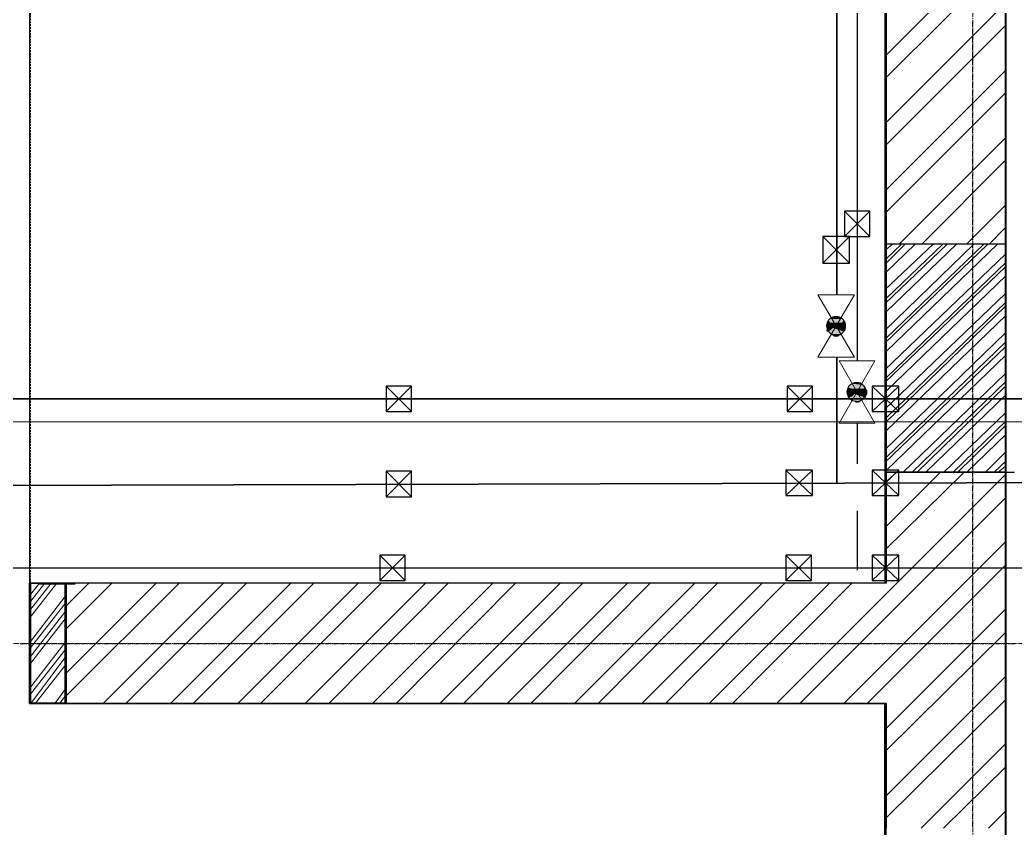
# Model space of a CAD drawing. Header units: millimetres. Extents: x -10178924 to 11692288, y -947381 to 58396.
# Drawn here: x 742931 to 746250, y -787306 to -784611 of the extents above; entities that cross this region are included whole.
import ezdxf

# ---------------------------------------------------------------- set-up
doc = ezdxf.new("R2010")
doc.units = ezdxf.units.MM
doc.linetypes.add('невидимая', pattern=[9.525, 6.35, -3.175])
doc.linetypes.add('осевая', pattern=[50.8, 31.75, -6.35, 6.35, -6.35])
for name, color, linetype, lineweight in [('PDF _0', 7, 'Continuous', 9), ('PDF _Разрезы', 7, 'Continuous', 9), ('Контур пол Подвал', 7, 'Continuous', 9), ('Перегородки', 162, 'Continuous', 9), ('Размеры осевые', 153, 'Continuous', 9), ('ШТРИХОВКА', 252, 'Continuous', 15)]:
    doc.layers.add(name, color=color, linetype=linetype, lineweight=lineweight)
for name, color, linetype in [('PDF __0', 7, 'Continuous'), ('PDF _PDF _Разрезы', 7, 'Continuous'), ('PDF _В1_Арматура', 7, 'Continuous'), ('PDF _ВК_В1', 5, 'Continuous'), ('PDF _ВК_Т3', 1, 'Continuous'), ('PDF _ВК_Т4', 6, 'Continuous'), ('PDF _Стены внутр.1', 7, 'Continuous'), ('Стены внутр.1', 7, 'Continuous')]:
    doc.layers.add(name, color=color, linetype=linetype)
for name, color, linetype, true_color in [('PDF _Контур пол Подвал', 7, 'Continuous', 0xcd6928), ('PDF _Перегородки', 7, 'Continuous', 0x0037dd), ('PDF _Размеры осевые', 7, 'Continuous', 0x5d6970), ('PDF _штриховка', 7, 'Continuous', 0x95834a)]:
    doc.layers.add(name, color=color, linetype=linetype, true_color=true_color)

# ---------------------------------------------------------------- blocks, each defined once
blk = doc.blocks.new('A$C5282721b')
at = {"layer": 'Перегородки', "lineweight": 20, "true_color": 0x000000, "transparency": 33554687}
h = blk.add_hatch(dxfattribs=at)
h.set_pattern_fill('ANSI32', color=18, scale=10, angle=359)
h.set_pattern_definition([(44, (-2781.59, 241515.3), (-66.16621, 68.517116), []), (44, (-2736.7, 241514.52), (-66.16621, 68.517116), [])])
h.paths.add_polyline_path([(23861.119, -4567.803), (23461.119, -4567.801), (23461.119, -5328.486), (23861.119, -5328.486)])
h = blk.add_hatch(dxfattribs=at)
h.set_pattern_fill('ANSI32', color=18, scale=10, angle=187)
h.set_pattern_definition([(232, (-2781.59, 241515.3), (75.058024, -58.641756), []), (232, (-2826.16, 241509.83), (75.058024, -58.641756), [])])
h.paths.add_polyline_path([(20726.119, -5698.722), (20606.923, -5698.72), (20606.923, -6098.72), (20726.119, -6098.72)])
at = {"layer": 'ШТРИХОВКА', "ltscale": 100, "true_color": 0x000000, "transparency": 33554687}
h = blk.add_hatch(dxfattribs=at)
h.set_pattern_fill('ANSI31', color=18, scale=50)
h.set_pattern_definition([(45, (-79853.19, 25128.16), (-112.2532, 112.2532), [])])
h.paths.add_polyline_path([(23461.119, -5698.72), (20726.119, -5698.72), (20726.119, -6098.72), (23461.119, -6098.72), (23461.119, -6515.547), (23861.119, -6515.547), (23861.119, -5328.486), (23461.119, -5328.486)], flags=17)
h.paths.add_polyline_path([(17846.22, -11596.906), (8196.095, -11596.906), (8096.091, -11596.906), (5081.5, -11596.906), (5081.5, -12156.906), (17846.22, -12156.906), (17846.22, -11876.906)], flags=17)
h.paths.add_polyline_path([(8216.705, -5698.72), (8216.779, -6098.72), (19406.923, -6098.72), (19406.923, -5698.72)], flags=16)
h.paths.add_polyline_path([(4011.5, -12156.906), (4011.5, -11596.906), (86.923, -11596.906), (86.923, -9009.38), (86.923, -8929.368), (86.923, -6098.72), (3721.276, -6098.72), (3801.387, -6098.72), (9286.442, -6098.72), (9286.779, -5698.72), (86.923, -5698.72), (86.923, -161.943), (23461.119, -161.943), (23461.119, -4567.801), (23861.119, -4567.801), (23861.119, -3119.021), (23861.119, -2969.021), (23861.119, -161.943), (24472.507, -161.943), (29133.626, -161.943), (29283.626, -161.943), (29940.503, -161.943), (29940.503, 398.057), (-473.077, 398.057), (-473.077, -11800), (-473.077, -12156.906), (-0.293, -12156.906)])
h.paths.add_polyline_path([(23861.119, -9596.906), (23461.119, -9596.906), (23461.119, -11596.906), (18816.22, -11596.906), (18816.22, -12156.906), (23301.119, -12156.906), (23301.119, -15862.111), (25035.25, -15862.111), (25595.277, -15862.111), (25744.391, -15862.111), (25744.391, -15302.111), (23861.119, -15302.111), (23861.119, -12066.906)])
h.paths.add_polyline_path([(23461.119, -8546.906), (23861.119, -8546.906), (23861.119, -7571.566), (23461.119, -7571.566)], flags=17)
at = {"layer": 'PDF _Разрезы', "color": 18, "lineweight": 9, "true_color": 0x000000, "transparency": 33554687}
blk.add_lwpolyline([(-3851.775, -5161.054), (61037.167, -5161.054)], dxfattribs=at)
at = {"layer": 'Контур пол Подвал', "color": 18, "linetype": 'невидимая', "true_color": 0x000000, "transparency": 33554687}
blk.add_line((20606.923, -5698.72), (20606.923, -161.943), dxfattribs=at)
at = {"layer": 'Размеры осевые', "color": 251, "linetype": 'осевая', "ltscale": 0.5, "transparency": 33554687}
for p, q in [((23750, -19000), (23750, 1500)), ((-9750, -5900), (57900, -5900))]:
    blk.add_line(p, q, dxfattribs=at)
at = {"layer": 'Стены внутр.1', "color": 18, "linetype": 'Continuous', "true_color": 0x000000, "transparency": 33554687}
for p, q in [((23861.119, -4567.801), (23461.119, -4567.801)), ((23861.119, -5328.486), (23461.119, -5328.486)), ((20726.119, -5698.72), (20606.923, -5698.72)), ((20606.923, -5698.72), (20606.923, -6098.72)), ((20726.119, -5698.72), (20726.119, -6098.72)), ((20726.119, -6098.72), (20606.923, -6098.72))]:
    blk.add_line(p, q, dxfattribs=at)
at = {"layer": 'Стены внутр.1', "color": 18, "linetype": 'Continuous', "true_color": 0x000000, "transparency": 33554687, "flags": 128}
for points in [[(23461.119, -161.943), (23461.119, -4567.801)], [(23861.119, -4567.801), (23861.119, -3119.021)], [(23461.119, -4567.801), (23461.119, -5698.72)], [(23861.119, -7571.566), (23861.119, -4567.801)], [(23461.119, -5698.72), (20726.119, -5698.72)], [(20726.119, -6098.72), (23461.119, -6098.72)], [(23461.119, -6098.72), (23461.119, -6515.547)]]:
    blk.add_lwpolyline(points, dxfattribs=at)
at = {"layer": 'Стены внутр.1', "color": 18, "ltscale": 0.1, "true_color": 0x000000, "transparency": 33554687}
blk.add_lwpolyline([(23461.119, -7571.566), (23461.119, -6098.72)], dxfattribs=at)

msp = doc.modelspace()

# ---------------------------------------------------------------- linework, layer by layer
at = {"layer": 'PDF _0', "lineweight": 25}
for points in [[(745680.1, -785332.8), (745764.8, -785332.8), (745764.8, -785248.2), (745680.1, -785248.2)], [(745608.2, -785421.7), (745697.1, -785421.7), (745697.1, -785332.8), (745608.2, -785332.8)], [(744151.9, -785917), (744236.6, -785917), (744236.6, -785832.4), (744151.9, -785832.4)], [(745489.6, -785917), (745574.3, -785917), (745574.3, -785832.4), (745489.6, -785832.4)], [(745773.3, -785917), (745862.2, -785917), (745862.2, -785832.4), (745773.3, -785832.4)], [(744151.9, -786200.7), (744236.6, -786200.7), (744236.6, -786116), (744151.9, -786116)], [(745485.4, -786196.4), (745574.3, -786196.4), (745574.3, -786111.8), (745485.4, -786111.8)], [(745773.3, -786196.4), (745862.2, -786196.4), (745862.2, -786111.8), (745773.3, -786111.8)], [(744130.7, -786480.1), (744215.4, -786480.1), (744215.4, -786395.4), (744130.7, -786395.4)], [(745485.4, -786480.1), (745570.1, -786480.1), (745570.1, -786395.4), (745485.4, -786395.4)], [(745773.3, -786480.1), (745862.2, -786480.1), (745862.2, -786395.4), (745773.3, -786395.4)]]:
    msp.add_lwpolyline(points, close=True, dxfattribs=at)
for points in [[(745680.1, -785248.2), (745764.8, -785332.8)], [(745764.8, -785248.2), (745680.2, -785332.8)], [(745608.2, -785332.8), (745697.1, -785421.7)], [(745697.1, -785332.8), (745608.2, -785421.7)], [(744151.9, -785832.4), (744236.6, -785917)], [(744236.6, -785832.4), (744151.9, -785917)], [(745489.6, -785832.4), (745574.3, -785917)], [(745574.3, -785832.4), (745489.7, -785917)], [(745773.3, -785832.4), (745862.2, -785917)], [(745862.2, -785832.4), (745773.3, -785917)], [(744151.9, -786116), (744236.6, -786200.7)], [(744236.6, -786116), (744151.9, -786200.7)], [(745485.4, -786111.8), (745574.3, -786196.4)], [(745574.3, -786111.8), (745485.4, -786196.4)], [(745773.3, -786111.8), (745862.2, -786196.4)], [(745862.2, -786111.8), (745773.3, -786196.4)], [(744130.7, -786395.4), (744215.4, -786480.1)], [(744215.4, -786395.4), (744130.7, -786480.1)], [(745485.4, -786395.4), (745570.1, -786480.1)], [(745570.1, -786395.4), (745485.4, -786480.1)], [(745773.3, -786395.4), (745862.2, -786480.1)], [(745862.2, -786395.4), (745773.3, -786480.1)]]:
    msp.add_lwpolyline(points, dxfattribs=at)
at = {"layer": 'PDF __0', "lineweight": 25}
for points in [[(746247.4, -786120.3), (745849.5, -786120.3)], [(743114.7, -786492.8), (742996.2, -786492.8)]]:
    msp.add_lwpolyline(points, dxfattribs=at)
at = {"layer": 'PDF _PDF _Разрезы', "lineweight": 9}
msp.add_lwpolyline([(718506.2, -785950.9), (783388.3, -785950.9)], dxfattribs=at)
at = {"layer": 'PDF _В1_Арматура', "lineweight": 0}
for points in [[(745714, -785527.6), (745591.2, -785735), (745714, -785735)], [(745714, -785527.6), (745591.2, -785527.6), (745714, -785735)], [(745642.1, -785624.9), (745654.8, -785633.4), (745642.1, -785624.9)], [(745620.9, -785646.1), (745625.1, -785650.3), (745620.9, -785646.1)], [(745671.7, -785646.1), (745680.1, -785650.3), (745671.7, -785646.1)], [(745781.7, -785747.7), (745663.2, -785955.1), (745781.7, -785955.1)], [(745781.7, -785747.7), (745663.2, -785747.7), (745781.7, -785955.1)], [(745714, -785845.1), (745722.5, -785853.5), (745714, -785845.1)], [(745692.8, -785866.2), (745692.8, -785870.5), (745692.8, -785866.2)], [(745743.6, -785866.2), (745752.1, -785870.5), (745743.6, -785866.2)]]:
    msp.add_lwpolyline(points, dxfattribs=at)
for centre in [(745652.6, -785631.3), (745720.4, -785851.4)]:
    msp.add_circle(centre, 31.7, dxfattribs=at)
at = {"layer": 'PDF _В1_Арматура', "transparency": 33554559}
for points in [[(745633.6, -785620.7), (745620.9, -785620.7), (745625.1, -785612.2)], [(745620.9, -785624.9), (745642, -785624.9), (745620.9, -785620.7)], [(745642, -785624.9), (745620.9, -785620.7), (745633.6, -785620.7)], [(745620.9, -785633.4), (745654.7, -785633.4), (745620.9, -785624.9)], [(745654.7, -785633.4), (745620.9, -785624.9), (745642, -785624.9)], [(745625.1, -785612.2), (745680.1, -785612.2), (745629.3, -785608)], [(745633.6, -785620.7), (745671.7, -785620.7), (745625.1, -785612.2)], [(745671.7, -785620.7), (745625.1, -785612.2), (745680.1, -785612.2)], [(745680.1, -785612.2), (745629.3, -785608), (745675.9, -785608)], [(745629.3, -785608), (745675.9, -785608), (745633.6, -785608)], [(745633.6, -785608), (745671.7, -785608), (745637.8, -785603.8)], [(745675.9, -785608), (745633.6, -785608), (745671.7, -785608)], [(745642.1, -785624.9), (745663.2, -785624.9), (745633.6, -785620.7)], [(745663.2, -785624.9), (745633.6, -785620.7), (745671.7, -785620.7)], [(745637.8, -785603.8), (745667.4, -785603.8), (745642, -785599.5)], [(745671.7, -785608), (745637.8, -785603.8), (745667.4, -785603.8)], [(745667.4, -785603.8), (745642, -785599.5), (745663.2, -785599.5)], [(745642.1, -785599.5), (745663.2, -785599.5), (745646.3, -785599.5)], [(745654.8, -785633.4), (745642.1, -785624.9), (745663.2, -785624.9)], [(745663.2, -785599.5), (745646.3, -785599.5), (745659, -785599.5)], [(745646.3, -785599.5), (745659, -785599.5), (745654.8, -785599.5)], [(745654.7, -785633.4), (745684.4, -785633.4), (745663.2, -785624.9)], [(745663.2, -785624.9), (745684.4, -785624.9), (745671.7, -785620.7)], [(745684.4, -785633.4), (745663.2, -785624.9), (745684.4, -785624.9)], [(745671.7, -785620.7), (745684.4, -785620.7), (745680.1, -785612.2)], [(745684.4, -785624.9), (745671.7, -785620.7), (745684.4, -785620.7)], [(745620.9, -785637.6), (745642, -785637.6), (745620.9, -785633.4)], [(745642, -785637.6), (745620.9, -785633.4), (745654.7, -785633.4)], [(745620.9, -785646.1), (745633.6, -785646.1), (745620.9, -785637.6)], [(745633.6, -785646.1), (745620.9, -785637.6), (745642, -785637.6)], [(745625.1, -785650.3), (745620.9, -785646.1), (745633.6, -785646.1)], [(745625.1, -785650.3), (745680.1, -785650.3), (745642, -785637.6)], [(745629.3, -785654.6), (745675.9, -785654.6), (745625.1, -785650.3)], [(745675.9, -785654.6), (745625.1, -785650.3), (745680.1, -785650.3)], [(745633.6, -785658.8), (745671.7, -785658.8), (745629.3, -785654.6)], [(745671.7, -785658.8), (745629.3, -785654.6), (745675.9, -785654.6)], [(745637.8, -785663), (745667.4, -785663), (745633.6, -785658.8)], [(745667.4, -785663), (745633.6, -785658.8), (745671.7, -785658.8)], [(745642.1, -785663), (745663.2, -785663), (745637.8, -785663)], [(745663.2, -785663), (745637.8, -785663), (745667.4, -785663)], [(745654.7, -785633.4), (745663.2, -785637.6), (745642, -785637.6)], [(745680.1, -785650.3), (745642, -785637.6), (745663.2, -785637.6)], [(745646.3, -785667.3), (745659, -785667.3), (745642, -785663)], [(745659, -785667.3), (745642, -785663), (745663.2, -785663)], [(745654.7, -785633.4), (745654.7, -785633.4), (745663.2, -785637.6)], [(745663.2, -785637.6), (745684.4, -785637.6), (745654.8, -785633.4)], [(745684.4, -785637.6), (745654.8, -785633.4), (745684.4, -785633.4)], [(745671.7, -785646.1), (745684.4, -785646.1), (745663.2, -785637.6)], [(745684.4, -785646.1), (745663.2, -785637.6), (745684.4, -785637.6)], [(745680.1, -785650.3), (745671.7, -785646.1), (745684.4, -785646.1)], [(745654.7, -785667.3), (745646.3, -785667.3), (745659, -785667.3)], [(745692.8, -785836.6), (745752.1, -785836.6), (745697.1, -785828.1)], [(745752.1, -785836.6), (745697.1, -785828.1), (745747.9, -785828.1)], [(745697.1, -785828.1), (745747.9, -785828.1), (745701.3, -785828.1)], [(745701.3, -785828.1), (745743.6, -785828.1), (745705.5, -785823.9)], [(745747.9, -785828.1), (745701.3, -785828.1), (745743.6, -785828.1)], [(745705.5, -785823.9), (745739.4, -785823.9), (745714, -785819.7)], [(745743.6, -785828.1), (745705.5, -785823.9), (745739.4, -785823.9)], [(745739.4, -785823.9), (745714, -785819.7), (745735.2, -785819.7)], [(745714, -785819.7), (745735.2, -785819.7), (745718.2, -785819.7)], [(745735.2, -785819.7), (745718.2, -785819.7), (745726.7, -785819.7)], [(745718.2, -785819.7), (745726.7, -785819.7), (745722.5, -785819.7)], [(745688.6, -785845.1), (745714, -785845.1), (745692.8, -785840.8)], [(745688.6, -785853.5), (745722.5, -785853.5), (745688.6, -785845.1)], [(745722.5, -785853.5), (745688.6, -785845.1), (745714, -785845.1)], [(745688.6, -785857.8), (745714, -785857.8), (745688.6, -785853.5)], [(745714, -785857.8), (745688.6, -785853.5), (745722.5, -785853.5)], [(745692.8, -785866.2), (745705.5, -785866.2), (745688.6, -785857.8)], [(745705.5, -785866.2), (745688.6, -785857.8), (745714, -785857.8)], [(745705.5, -785840.8), (745692.8, -785840.8), (745692.8, -785836.6)], [(745705.5, -785840.8), (745743.6, -785840.8), (745692.8, -785836.6)], [(745743.6, -785840.8), (745692.8, -785836.6), (745752.1, -785836.6)], [(745714, -785845.1), (745692.8, -785840.8), (745705.5, -785840.8)], [(745692.8, -785870.5), (745752.1, -785870.5), (745714, -785857.8)], [(745714, -785845.1), (745730.9, -785845.1), (745705.5, -785840.8)], [(745730.9, -785845.1), (745705.5, -785840.8), (745743.6, -785840.8)], [(745722.5, -785853.5), (745714, -785845.1), (745730.9, -785845.1)], [(745722.5, -785853.5), (745730.9, -785857.8), (745714, -785857.8)], [(745752.1, -785870.5), (745714, -785857.8), (745730.9, -785857.8)], [(745722.5, -785853.5), (745756.3, -785853.5), (745730.9, -785845.1)], [(745722.5, -785853.5), (745722.5, -785853.5), (745730.9, -785857.8)], [(745730.9, -785857.8), (745756.3, -785857.8), (745722.5, -785853.5)], [(745756.3, -785857.8), (745722.5, -785853.5), (745756.3, -785853.5)], [(745730.9, -785845.1), (745756.3, -785845.1), (745743.6, -785840.8)], [(745756.3, -785853.5), (745730.9, -785845.1), (745756.3, -785845.1)], [(745743.6, -785866.2), (745752.1, -785866.2), (745730.9, -785857.8)], [(745752.1, -785866.2), (745730.9, -785857.8), (745756.3, -785857.8)], [(745743.6, -785840.8), (745752.1, -785840.8), (745752.1, -785836.6)], [(745756.3, -785845.1), (745743.6, -785840.8), (745752.1, -785840.8)], [(745692.8, -785870.5), (745692.8, -785866.2), (745705.5, -785866.2)], [(745697.1, -785874.7), (745747.9, -785874.7), (745692.8, -785870.5)], [(745747.9, -785874.7), (745692.8, -785870.5), (745752.1, -785870.5)], [(745701.3, -785878.9), (745743.6, -785878.9), (745697.1, -785874.7)], [(745743.6, -785878.9), (745697.1, -785874.7), (745747.9, -785874.7)], [(745705.5, -785883.2), (745739.4, -785883.2), (745701.3, -785878.9)], [(745739.4, -785883.2), (745701.3, -785878.9), (745743.6, -785878.9)], [(745714, -785883.2), (745735.2, -785883.2), (745705.5, -785883.2)], [(745735.2, -785883.2), (745705.5, -785883.2), (745739.4, -785883.2)], [(745718.2, -785887.4), (745726.7, -785887.4), (745714, -785883.2)], [(745726.7, -785887.4), (745714, -785883.2), (745735.2, -785883.2)], [(745722.5, -785887.4), (745718.2, -785887.4), (745726.7, -785887.4)], [(745752.1, -785870.5), (745743.6, -785866.2), (745752.1, -785866.2)]]:
    msp.add_solid(points, dxfattribs=at)
at = {"layer": 'PDF _ВК_В1', "lineweight": 30}
for points in [[(734508.3, -780642.5), (734508.3, -786437.8), (749049.3, -786437.8)], [(745722.5, -783245.8), (745722.5, -785747.6)], [(745722.5, -785955.1), (745722.5, -786090.6)], [(745722.5, -786247.3), (745722.5, -786446.2)]]:
    msp.add_lwpolyline(points, dxfattribs=at)
at = {"layer": 'PDF _ВК_Т3', "lineweight": 35}
for points in [[(745654.7, -783245.8), (745654.7, -785527.5)], [(745654.7, -785735), (745654.7, -786154.1)], [(738348, -786175.3), (749345.8, -786145.7)]]:
    msp.add_lwpolyline(points, dxfattribs=at)
at = {"layer": 'PDF _ВК_Т4', "lineweight": 35}
msp.add_lwpolyline([(749625.6, -785874.7), (738640.5, -785874.7), (738644.7, -786171)], dxfattribs=at)
at = {"layer": 'PDF _Контур пол Подвал', "lineweight": 9}
msp.add_lwpolyline([(742962.3, -786488.6), (742962.3, -781976)], dxfattribs=at)
at = {"layer": 'PDF _Перегородки', "color": 5, "lineweight": 20}
for points in [[(745815.6, -785379.4), (745841, -785358.2)], [(745815.6, -785426), (745883.4, -785358.2)], [(745815.6, -785510.6), (745976.5, -785358.3)], [(745815.6, -785646.1), (746111.9, -785358.3)], [(745815.6, -785557.2), (746023, -785358.3)], [(745815.6, -785688.4), (746158.5, -785358.3)], [(745815.6, -785777.3), (746217.8, -785392.1)], [(745815.6, -785819.7), (746217.8, -785434.5)], [(745815.6, -785908.6), (746217.8, -785523.4)], [(745815.6, -785955.1), (746217.8, -785565.7)], [(745815.6, -786044), (746217.8, -785654.6)], [(745815.6, -786086.4), (746217.8, -785701.2)], [(745874.9, -786120.3), (746217.8, -785790.1)], [(745921.5, -786120.3), (746217.8, -785832.4)], [(746010.4, -786120.3), (746217.8, -785921.3)], [(746056.9, -786120.3), (746217.8, -785963.6)], [(746150.1, -786120.3), (746217.8, -786052.5)], [(746192.4, -786120.3), (746217.8, -786099.1)], [(743034.3, -786488.6), (742962.3, -786581.7)], [(742996.2, -786488.6), (742962.3, -786530.9)], [(743080.9, -786535.1), (742962.3, -786687.5)], [(743080.9, -786585.9), (742962.3, -786738.3)], [(743080.9, -786687.5), (742962.3, -786839.9)], [(743080.9, -786738.3), (742966.6, -786890.7)], [(743080.9, -786844.2), (743047, -786890.7)]]:
    msp.add_lwpolyline(points, dxfattribs=at)
at = {"layer": 'PDF _Размеры осевые', "lineweight": 9}
for points in [[(746107.7, -784613.2), (746107.7, -784613.2)], [(746107.7, -784634.3), (746107.7, -784617.4)], [(746107.7, -784638.6), (746107.7, -784638.6)], [(746107.7, -784659.7), (746107.7, -784642.8)], [(746107.7, -784664), (746107.7, -784664)], [(746107.7, -784685.1), (746107.7, -784668.2)], [(746107.7, -784689.4), (746107.7, -784689.4)], [(746107.7, -784710.5), (746107.7, -784693.6)], [(746107.7, -784714.8), (746107.7, -784714.8)], [(746107.7, -784735.9), (746107.7, -784719)], [(746107.7, -784740.2), (746107.7, -784740.2)], [(746107.7, -784761.3), (746107.7, -784744.4)], [(746107.7, -784765.6), (746107.7, -784765.6)], [(746107.7, -784786.7), (746107.7, -784769.8)], [(746107.7, -784791), (746107.7, -784791)], [(746107.7, -784812.1), (746107.7, -784795.2)], [(746107.7, -784816.4), (746107.7, -784816.4)], [(746107.7, -784837.5), (746107.7, -784820.6)], [(746107.7, -784841.8), (746107.7, -784841.8)], [(746107.7, -784862.9), (746107.7, -784846)], [(746107.7, -784867.2), (746107.7, -784867.2)], [(746107.7, -784888.3), (746107.7, -784871.4)], [(746107.7, -784892.6), (746107.7, -784892.6)], [(746107.7, -784913.7), (746107.7, -784896.8)], [(746107.7, -784918), (746107.7, -784918)], [(746107.7, -784939.1), (746107.7, -784922.2)], [(746107.7, -784943.4), (746107.7, -784943.4)], [(746107.7, -784964.5), (746107.7, -784947.6)], [(746107.7, -784968.8), (746107.7, -784968.8)], [(746107.7, -784989.9), (746107.7, -784973)], [(746107.7, -784994.2), (746107.7, -784994.2)], [(746107.7, -785015.3), (746107.7, -784998.4)], [(746107.7, -785019.6), (746107.7, -785019.6)], [(746107.7, -785040.7), (746107.7, -785023.8)], [(746107.7, -785045), (746107.7, -785045)], [(746107.7, -785066.1), (746107.7, -785049.2)], [(746107.7, -785070.4), (746107.7, -785070.4)], [(746107.7, -785091.5), (746107.7, -785074.6)], [(746107.7, -785095.8), (746107.7, -785095.8)], [(746107.7, -785116.9), (746107.7, -785100)], [(746107.7, -785121.2), (746107.7, -785121.2)], [(746107.7, -785142.3), (746107.7, -785125.4)], [(746107.7, -785146.6), (746107.7, -785146.6)], [(746107.7, -785167.7), (746107.7, -785150.8)], [(746107.7, -785172), (746107.7, -785172)], [(746107.7, -785193.1), (746107.7, -785176.2)], [(746107.7, -785197.4), (746107.7, -785197.4)], [(746107.7, -785218.5), (746107.7, -785201.6)], [(746107.7, -785222.8), (746107.7, -785222.8)], [(746107.7, -785243.9), (746107.7, -785227)], [(746107.7, -785248.2), (746107.7, -785248.2)], [(746107.7, -785269.3), (746107.7, -785252.4)], [(746107.7, -785273.6), (746107.7, -785273.6)], [(746107.7, -785294.7), (746107.7, -785277.8)], [(746107.7, -785299), (746107.7, -785299)], [(746107.7, -785320.1), (746107.7, -785303.2)], [(746107.7, -785324.4), (746107.7, -785324.4)], [(746107.7, -785345.5), (746107.7, -785328.6)], [(746107.7, -785349.8), (746107.7, -785349.8)], [(746107.7, -785370.9), (746107.7, -785354)], [(746107.7, -785375.2), (746107.7, -785375.2)], [(746107.7, -785396.3), (746107.7, -785379.4)], [(746107.7, -785400.6), (746107.7, -785400.6)], [(746107.7, -785421.7), (746107.7, -785404.8)], [(746107.7, -785426), (746107.7, -785426)], [(746107.7, -785447.1), (746107.7, -785430.2)], [(746107.7, -785451.4), (746107.7, -785451.4)], [(746107.7, -785472.5), (746107.7, -785455.6)], [(746107.7, -785476.8), (746107.7, -785476.8)], [(746107.7, -785497.9), (746107.7, -785481)], [(746107.7, -785502.2), (746107.7, -785502.2)], [(746107.7, -785523.3), (746107.7, -785506.4)], [(746107.7, -785527.6), (746107.7, -785527.6)], [(746107.7, -785548.7), (746107.7, -785531.8)], [(746107.7, -785553), (746107.7, -785553)], [(746107.7, -785574.1), (746107.7, -785557.2)], [(746107.7, -785578.4), (746107.7, -785578.4)], [(746107.7, -785599.5), (746107.7, -785582.6)], [(746107.7, -785603.8), (746107.7, -785603.8)], [(746107.7, -785624.9), (746107.7, -785608)], [(746107.7, -785629.2), (746107.7, -785629.2)], [(746107.7, -785650.3), (746107.7, -785633.4)], [(746107.7, -785654.6), (746107.7, -785654.6)], [(746107.7, -785675.7), (746107.7, -785658.8)], [(746107.7, -785680), (746107.7, -785680)], [(746107.7, -785701.1), (746107.7, -785684.2)], [(746107.7, -785705.4), (746107.7, -785705.4)], [(746107.7, -785726.5), (746107.7, -785709.6)], [(746107.7, -785730.8), (746107.7, -785730.8)], [(746107.7, -785751.9), (746107.7, -785735)], [(746107.7, -785756.2), (746107.7, -785756.2)], [(746107.7, -785777.3), (746107.7, -785760.4)], [(746107.7, -785781.6), (746107.7, -785781.6)], [(746107.7, -785802.7), (746107.7, -785785.8)], [(746107.7, -785807), (746107.7, -785807)], [(746107.7, -785828.1), (746107.7, -785811.2)], [(746107.7, -785832.4), (746107.7, -785832.4)], [(746107.7, -785853.5), (746107.7, -785836.6)], [(746107.7, -785857.8), (746107.7, -785857.8)], [(746107.7, -785878.9), (746107.7, -785862)], [(746107.7, -785883.2), (746107.7, -785883.2)], [(746107.7, -785904.3), (746107.7, -785887.4)], [(746107.7, -785908.6), (746107.7, -785908.6)], [(746107.7, -785929.7), (746107.7, -785912.8)], [(746107.7, -785934), (746107.7, -785934)], [(746107.7, -785955.1), (746107.7, -785938.2)], [(746107.7, -785959.4), (746107.7, -785959.4)], [(746107.7, -785980.5), (746107.7, -785963.6)], [(746107.7, -785984.8), (746107.7, -785984.8)], [(746107.7, -786005.9), (746107.7, -785989)], [(746107.7, -786010.2), (746107.7, -786010.2)], [(746107.7, -786031.3), (746107.7, -786014.4)], [(746107.7, -786035.6), (746107.7, -786035.6)], [(746107.7, -786056.7), (746107.7, -786039.8)], [(746107.7, -786061), (746107.7, -786061)], [(746107.7, -786082.1), (746107.7, -786065.2)], [(746107.7, -786086.4), (746107.7, -786086.4)], [(746107.7, -786107.5), (746107.7, -786090.6)], [(746107.7, -786111.8), (746107.7, -786111.8)], [(746107.7, -786132.9), (746107.7, -786116)], [(746107.7, -786137.2), (746107.7, -786137.2)], [(746107.7, -786158.3), (746107.7, -786141.4)], [(746107.7, -786162.6), (746107.7, -786162.6)], [(746107.7, -786183.7), (746107.7, -786166.8)], [(746107.7, -786188), (746107.7, -786188)], [(746107.7, -786209.1), (746107.7, -786192.2)], [(746107.7, -786213.4), (746107.7, -786213.4)], [(746107.7, -786234.6), (746107.7, -786217.6)], [(746107.7, -786238.8), (746107.7, -786238.8)], [(746107.7, -786260), (746107.7, -786243)], [(746107.7, -786264.2), (746107.7, -786264.2)], [(746107.7, -786285.3), (746107.7, -786268.4)], [(746107.7, -786289.6), (746107.7, -786289.6)], [(746107.7, -786310.7), (746107.7, -786293.8)], [(746107.7, -786315), (746107.7, -786315)], [(746107.7, -786336.1), (746107.7, -786319.2)], [(746107.7, -786340.4), (746107.7, -786340.4)], [(746107.7, -786361.6), (746107.7, -786344.6)], [(746107.7, -786365.8), (746107.7, -786365.8)], [(746107.7, -786387), (746107.7, -786370)], [(746107.7, -786391.2), (746107.7, -786391.2)], [(746107.7, -786412.3), (746107.7, -786395.4)], [(746107.7, -786416.6), (746107.7, -786416.6)], [(746107.7, -786437.8), (746107.7, -786420.8)], [(746107.7, -786442), (746107.7, -786442)], [(746107.7, -786463.2), (746107.7, -786446.2)], [(746107.7, -786467.4), (746107.7, -786467.4)], [(746107.7, -786488.6), (746107.7, -786471.6)], [(746107.7, -786492.8), (746107.7, -786492.8)], [(746107.7, -786514), (746107.7, -786497)], [(746107.7, -786518.2), (746107.7, -786518.2)], [(746107.7, -786539.3), (746107.7, -786522.4)], [(746107.7, -786543.6), (746107.7, -786543.6)], [(746107.7, -786564.8), (746107.7, -786547.8)], [(746107.7, -786569), (746107.7, -786569)], [(746107.7, -786590.2), (746107.7, -786573.2)], [(746107.7, -786594.4), (746107.7, -786594.4)], [(746107.7, -786615.6), (746107.7, -786598.6)], [(746107.7, -786619.8), (746107.7, -786619.8)], [(746107.7, -786641), (746107.7, -786624)], [(746107.7, -786645.2), (746107.7, -786645.2)], [(746107.7, -786666.4), (746107.7, -786649.4)], [(742932.7, -786691.8), (742945.4, -786691.8)], [(742949.6, -786691.8), (742953.9, -786691.8)], [(742958.1, -786691.8), (742970.8, -786691.8)], [(742975, -786691.8), (742979.3, -786691.8)], [(742983.5, -786691.8), (742996.2, -786691.8)], [(743000.4, -786691.8), (743004.7, -786691.8)], [(743008.9, -786691.8), (743021.6, -786691.8)], [(743025.8, -786691.8), (743030.1, -786691.8)], [(743034.3, -786691.8), (743047, -786691.8)], [(743051.2, -786691.8), (743055.5, -786691.8)], [(743059.7, -786691.8), (743072.4, -786691.8)], [(743076.6, -786691.8), (743080.9, -786691.8)], [(743085.1, -786691.8), (743097.8, -786691.8)], [(743102, -786691.8), (743106.3, -786691.8)], [(743110.5, -786691.8), (743123.2, -786691.8)], [(743127.4, -786691.8), (743131.7, -786691.8)], [(743135.9, -786691.8), (743148.6, -786691.8)], [(743152.8, -786691.8), (743157.1, -786691.8)], [(743161.3, -786691.8), (743174, -786691.8)], [(743178.2, -786691.8), (743182.5, -786691.8)], [(743186.7, -786691.8), (743199.4, -786691.8)], [(743203.6, -786691.8), (743207.9, -786691.8)], [(743212.1, -786691.8), (743224.8, -786691.8)], [(743229, -786691.8), (743233.3, -786691.8)], [(743237.5, -786691.8), (743250.2, -786691.8)], [(743254.4, -786691.8), (743258.7, -786691.8)], [(743262.9, -786691.8), (743275.6, -786691.8)], [(743279.8, -786691.8), (743284.1, -786691.8)], [(743288.3, -786691.8), (743301, -786691.8)], [(743305.2, -786691.8), (743309.5, -786691.8)], [(743313.7, -786691.8), (743326.4, -786691.8)], [(743330.6, -786691.8), (743334.9, -786691.8)], [(743339.1, -786691.8), (743351.8, -786691.8)], [(743356, -786691.8), (743360.3, -786691.8)], [(743364.5, -786691.8), (743377.2, -786691.8)], [(743381.4, -786691.8), (743385.7, -786691.8)], [(743389.9, -786691.8), (743402.6, -786691.8)], [(743406.8, -786691.8), (743411.1, -786691.8)], [(743415.3, -786691.8), (743428, -786691.8)], [(743432.2, -786691.8), (743436.5, -786691.8)], [(743440.7, -786691.8), (743453.4, -786691.8)], [(743457.6, -786691.8), (743461.9, -786691.8)], [(743466.1, -786691.8), (743478.8, -786691.8)], [(743483, -786691.8), (743487.3, -786691.8)], [(743491.5, -786691.8), (743504.2, -786691.8)], [(743508.4, -786691.8), (743512.7, -786691.8)], [(743516.9, -786691.8), (743529.6, -786691.8)], [(743533.8, -786691.8), (743538.1, -786691.8)], [(743542.3, -786691.8), (743555, -786691.8)], [(743559.2, -786691.8), (743563.5, -786691.8)], [(743567.7, -786691.8), (743580.4, -786691.8)], [(743584.6, -786691.8), (743588.9, -786691.8)], [(743593.1, -786691.8), (743605.8, -786691.8)], [(743610, -786691.8), (743614.3, -786691.8)], [(743618.5, -786691.8), (743631.2, -786691.8)], [(743635.4, -786691.8), (743639.7, -786691.8)], [(743643.9, -786691.8), (743656.6, -786691.8)], [(743660.8, -786691.8), (743665.1, -786691.8)], [(743669.3, -786691.8), (743682, -786691.8)], [(743686.2, -786691.8), (743690.5, -786691.8)], [(743694.7, -786691.8), (743707.4, -786691.8)], [(743711.6, -786691.8), (743715.9, -786691.8)], [(743720.1, -786691.8), (743732.8, -786691.8)], [(743737, -786691.8), (743741.3, -786691.8)], [(743745.5, -786691.8), (743758.2, -786691.8)], [(743762.4, -786691.8), (743766.7, -786691.8)], [(743770.9, -786691.8), (743783.6, -786691.8)], [(743787.8, -786691.8), (743792.1, -786691.8)], [(743796.3, -786691.8), (743809, -786691.8)], [(743813.2, -786691.8), (743817.5, -786691.8)], [(743821.7, -786691.8), (743834.4, -786691.8)], [(743838.6, -786691.8), (743842.9, -786691.8)], [(743847.1, -786691.8), (743859.8, -786691.8)], [(743864, -786691.8), (743868.3, -786691.8)], [(743872.5, -786691.8), (743885.2, -786691.8)], [(743889.4, -786691.8), (743893.7, -786691.8)], [(743897.9, -786691.8), (743910.6, -786691.8)], [(743914.8, -786691.8), (743919.1, -786691.8)], [(743923.3, -786691.8), (743936, -786691.8)], [(743940.2, -786691.8), (743944.5, -786691.8)], [(743948.7, -786691.8), (743961.4, -786691.8)], [(743965.6, -786691.8), (743969.9, -786691.8)], [(743974.1, -786691.8), (743986.8, -786691.8)], [(743991, -786691.8), (743995.3, -786691.8)], [(743999.5, -786691.8), (744012.2, -786691.8)], [(744016.4, -786691.8), (744020.7, -786691.8)], [(744024.9, -786691.8), (744037.6, -786691.8)], [(744041.8, -786691.8), (744046.1, -786691.8)], [(744050.3, -786691.8), (744063, -786691.8)], [(744067.2, -786691.8), (744071.5, -786691.8)], [(744075.7, -786691.8), (744088.4, -786691.8)], [(744092.6, -786691.8), (744096.9, -786691.8)], [(744101.1, -786691.8), (744113.8, -786691.8)], [(744118, -786691.8), (744122.3, -786691.8)], [(744126.5, -786691.8), (744139.2, -786691.8)], [(744143.4, -786691.8), (744147.7, -786691.8)], [(744151.9, -786691.8), (744164.6, -786691.8)], [(744168.8, -786691.8), (744173.1, -786691.8)], [(744177.3, -786691.8), (744190, -786691.8)], [(744194.2, -786691.8), (744198.5, -786691.8)], [(744202.7, -786691.8), (744215.4, -786691.8)], [(744219.6, -786691.8), (744223.9, -786691.8)], [(744228.1, -786691.8), (744240.8, -786691.8)], [(744245, -786691.8), (744249.3, -786691.8)], [(744253.5, -786691.8), (744266.2, -786691.8)], [(744270.4, -786691.8), (744274.7, -786691.8)], [(744278.9, -786691.8), (744291.6, -786691.8)], [(744295.8, -786691.8), (744300.1, -786691.8)], [(744304.3, -786691.8), (744317, -786691.8)], [(744321.2, -786691.8), (744325.5, -786691.8)], [(744329.7, -786691.8), (744342.4, -786691.8)], [(744346.6, -786691.8), (744350.9, -786691.8)], [(744355.1, -786691.8), (744367.8, -786691.8)], [(744372, -786691.8), (744376.3, -786691.8)], [(744380.5, -786691.8), (744393.2, -786691.8)], [(744397.4, -786691.8), (744401.7, -786691.8)], [(744405.9, -786691.8), (744418.6, -786691.8)], [(744422.8, -786691.8), (744427.1, -786691.8)], [(744431.3, -786691.8), (744444, -786691.8)], [(744448.2, -786691.8), (744452.5, -786691.8)], [(744456.7, -786691.8), (744469.4, -786691.8)], [(744473.6, -786691.8), (744477.9, -786691.8)], [(744482.1, -786691.8), (744494.8, -786691.8)], [(744499, -786691.8), (744503.3, -786691.8)], [(744507.5, -786691.8), (744520.2, -786691.8)], [(744524.4, -786691.8), (744528.7, -786691.8)], [(744532.9, -786691.8), (744545.6, -786691.8)], [(744549.8, -786691.8), (744554.1, -786691.8)], [(744558.3, -786691.8), (744571, -786691.8)], [(744575.2, -786691.8), (744579.5, -786691.8)], [(744583.7, -786691.8), (744596.4, -786691.8)], [(744600.6, -786691.8), (744604.9, -786691.8)], [(744609.1, -786691.8), (744621.8, -786691.8)], [(744626, -786691.8), (744630.3, -786691.8)], [(744634.5, -786691.8), (744647.2, -786691.8)], [(744651.4, -786691.8), (744655.7, -786691.8)], [(744659.9, -786691.8), (744672.6, -786691.8)], [(744676.8, -786691.8), (744681.1, -786691.8)], [(744685.3, -786691.8), (744698, -786691.8)], [(744702.2, -786691.8), (744706.5, -786691.8)], [(744710.7, -786691.8), (744723.4, -786691.8)], [(744727.6, -786691.8), (744731.9, -786691.8)], [(744736.1, -786691.8), (744748.8, -786691.8)], [(744753, -786691.8), (744757.3, -786691.8)], [(744761.5, -786691.8), (744774.2, -786691.8)], [(744778.4, -786691.8), (744782.7, -786691.8)], [(744786.9, -786691.8), (744799.6, -786691.8)], [(744803.8, -786691.8), (744808.1, -786691.8)], [(744812.3, -786691.8), (744825, -786691.8)], [(744829.2, -786691.8), (744833.5, -786691.8)], [(744837.7, -786691.8), (744850.4, -786691.8)], [(744854.6, -786691.8), (744858.9, -786691.8)], [(744863.1, -786691.8), (744875.8, -786691.8)], [(744880, -786691.8), (744884.3, -786691.8)], [(744888.5, -786691.8), (744901.2, -786691.8)], [(744905.4, -786691.8), (744909.7, -786691.8)], [(744913.9, -786691.8), (744926.6, -786691.8)], [(744930.8, -786691.8), (744935.1, -786691.8)], [(744939.3, -786691.8), (744952, -786691.8)], [(744956.2, -786691.8), (744960.5, -786691.8)], [(744964.7, -786691.8), (744977.4, -786691.8)], [(744981.6, -786691.8), (744985.9, -786691.8)], [(744990.1, -786691.8), (745002.8, -786691.8)], [(745007, -786691.8), (745011.3, -786691.8)], [(745015.5, -786691.8), (745028.2, -786691.8)], [(745032.4, -786691.8), (745036.7, -786691.8)], [(745040.9, -786691.8), (745053.6, -786691.8)], [(745057.8, -786691.8), (745062.1, -786691.8)], [(745066.3, -786691.8), (745079, -786691.8)], [(745083.2, -786691.8), (745087.5, -786691.8)], [(745091.7, -786691.8), (745104.4, -786691.8)], [(745108.6, -786691.8), (745112.9, -786691.8)], [(745117.1, -786691.8), (745129.8, -786691.8)], [(745134, -786691.8), (745138.3, -786691.8)], [(745142.5, -786691.8), (745155.2, -786691.8)], [(745159.4, -786691.8), (745163.7, -786691.8)], [(745167.9, -786691.8), (745180.6, -786691.8)], [(745184.8, -786691.8), (745189.1, -786691.8)], [(745193.3, -786691.8), (745206, -786691.8)], [(745210.2, -786691.8), (745214.5, -786691.8)], [(745218.7, -786691.8), (745231.4, -786691.8)], [(745235.6, -786691.8), (745239.9, -786691.8)], [(745244.1, -786691.8), (745256.8, -786691.8)], [(745261, -786691.8), (745265.3, -786691.8)], [(745269.5, -786691.8), (745282.2, -786691.8)], [(745286.4, -786691.8), (745290.7, -786691.8)], [(745294.9, -786691.8), (745307.6, -786691.8)], [(745311.8, -786691.8), (745316.1, -786691.8)], [(745320.3, -786691.8), (745333, -786691.8)], [(745337.2, -786691.8), (745341.5, -786691.8)], [(745345.7, -786691.8), (745358.4, -786691.8)], [(745362.6, -786691.8), (745366.9, -786691.8)], [(745371.1, -786691.8), (745383.8, -786691.8)], [(745388, -786691.8), (745392.3, -786691.8)], [(745396.5, -786691.8), (745409.2, -786691.8)], [(745413.4, -786691.8), (745417.7, -786691.8)], [(745421.9, -786691.8), (745434.6, -786691.8)], [(745438.8, -786691.8), (745443.1, -786691.8)], [(745447.3, -786691.8), (745460, -786691.8)], [(745464.2, -786691.8), (745468.5, -786691.8)], [(745472.7, -786691.8), (745485.4, -786691.8)], [(745489.6, -786691.8), (745493.9, -786691.8)], [(745498.1, -786691.8), (745510.8, -786691.8)], [(745515, -786691.8), (745519.3, -786691.8)], [(745523.5, -786691.8), (745536.2, -786691.8)], [(745540.4, -786691.8), (745544.7, -786691.8)], [(745548.9, -786691.8), (745561.6, -786691.8)], [(745565.8, -786691.8), (745570.1, -786691.8)], [(745574.3, -786691.8), (745587, -786691.8)], [(745591.2, -786691.8), (745595.5, -786691.8)], [(745599.7, -786691.8), (745612.4, -786691.8)], [(745616.6, -786691.8), (745620.9, -786691.8)], [(745625.1, -786691.8), (745637.8, -786691.8)], [(745642.1, -786691.8), (745646.3, -786691.8)], [(745650.5, -786691.8), (745663.2, -786691.8)], [(745667.4, -786691.8), (745671.7, -786691.8)], [(745675.9, -786691.8), (745688.6, -786691.8)], [(745692.8, -786691.8), (745697.1, -786691.8)], [(745701.3, -786691.8), (745714, -786691.8)], [(745718.2, -786691.8), (745722.5, -786691.8)], [(745726.7, -786691.8), (745739.4, -786691.8)], [(745743.6, -786691.8), (745747.9, -786691.8)], [(745752.1, -786691.8), (745764.8, -786691.8)], [(745769.1, -786691.8), (745773.3, -786691.8)], [(745777.5, -786691.8), (745790.2, -786691.8)], [(745794.4, -786691.8), (745798.7, -786691.8)], [(745802.9, -786691.8), (745815.6, -786691.8)], [(745819.8, -786691.8), (745824.1, -786691.8)], [(745828.3, -786691.8), (745841, -786691.8)], [(745845.2, -786691.8), (745849.5, -786691.8)], [(745853.7, -786691.8), (745866.4, -786691.8)], [(745870.7, -786691.8), (745874.9, -786691.8)], [(745879.1, -786691.8), (745891.8, -786691.8)], [(745896.1, -786691.8), (745900.3, -786691.8)], [(745904.5, -786691.8), (745917.2, -786691.8)], [(745921.4, -786691.8), (745925.7, -786691.8)], [(745929.9, -786691.8), (745942.6, -786691.8)], [(745946.8, -786691.8), (745951.1, -786691.8)], [(745955.3, -786691.8), (745968, -786691.8)], [(745972.2, -786691.8), (745976.5, -786691.8)], [(745980.7, -786691.8), (745993.4, -786691.8)], [(745997.7, -786691.8), (746001.9, -786691.8)], [(746006.1, -786691.8), (746018.8, -786691.8)], [(746023.1, -786691.8), (746027.3, -786691.8)], [(746031.5, -786691.8), (746044.2, -786691.8)], [(746048.4, -786691.8), (746052.7, -786691.8)], [(746056.9, -786691.8), (746069.6, -786691.8)], [(746073.9, -786691.8), (746078.1, -786691.8)], [(746082.3, -786691.8), (746095, -786691.8)], [(746099.3, -786691.8), (746103.5, -786691.8)], [(746107.7, -786670.6), (746107.7, -786670.6)], [(746107.7, -786674.8), (746107.7, -786691.8), (746120.4, -786691.8)], [(746124.7, -786691.8), (746128.9, -786691.8)], [(746133.1, -786691.8), (746145.8, -786691.8)], [(746150.1, -786691.8), (746154.3, -786691.8)], [(746158.5, -786691.8), (746171.2, -786691.8)], [(746175.4, -786691.8), (746179.7, -786691.8)], [(746183.9, -786691.8), (746196.6, -786691.8)], [(746200.9, -786691.8), (746205.1, -786691.8)], [(746209.3, -786691.8), (746222, -786691.8)], [(746226.3, -786691.8), (746230.5, -786691.8)], [(746234.7, -786691.8), (746247.4, -786691.8)], [(746107.7, -786696), (746107.7, -786696)], [(746107.7, -786717.2), (746107.7, -786700.2)], [(746107.7, -786721.4), (746107.7, -786721.4)], [(746107.7, -786742.6), (746107.7, -786725.6)], [(746107.7, -786746.8), (746107.7, -786746.8)], [(746107.7, -786768), (746107.7, -786751)], [(746107.7, -786772.2), (746107.7, -786772.2)], [(746107.7, -786793.4), (746107.7, -786776.4)], [(746107.7, -786797.6), (746107.7, -786797.6)], [(746107.7, -786818.8), (746107.7, -786801.8)], [(746107.7, -786823), (746107.7, -786823)], [(746107.7, -786844.2), (746107.7, -786827.2)], [(746107.7, -786848.4), (746107.7, -786848.4)], [(746107.7, -786869.6), (746107.7, -786852.6)], [(746107.7, -786873.8), (746107.7, -786873.8)], [(746107.7, -786895), (746107.7, -786878)], [(746107.7, -786899.2), (746107.7, -786899.2)], [(746107.7, -786920.4), (746107.7, -786903.4)], [(746107.7, -786924.6), (746107.7, -786924.6)], [(746107.7, -786945.8), (746107.7, -786928.8)], [(746107.7, -786950), (746107.7, -786950)], [(746107.7, -786971.2), (746107.7, -786954.2)], [(746107.7, -786975.4), (746107.7, -786975.4)], [(746107.7, -786996.6), (746107.7, -786979.6)], [(746107.7, -787000.8), (746107.7, -787000.8)], [(746107.7, -787022), (746107.7, -787005)], [(746107.7, -787026.2), (746107.7, -787026.2)], [(746107.7, -787047.4), (746107.7, -787030.4)], [(746107.7, -787051.6), (746107.7, -787051.6)], [(746107.7, -787072.8), (746107.7, -787055.8)], [(746107.7, -787077), (746107.7, -787077)], [(746107.7, -787098.2), (746107.7, -787081.2)], [(746107.7, -787102.4), (746107.7, -787102.4)], [(746107.7, -787123.6), (746107.7, -787106.6)], [(746107.7, -787127.8), (746107.7, -787127.8)], [(746107.7, -787149), (746107.7, -787132)], [(746107.7, -787153.2), (746107.7, -787153.2)], [(746107.7, -787174.4), (746107.7, -787157.4)], [(746107.7, -787178.6), (746107.7, -787178.6)], [(746107.7, -787199.8), (746107.7, -787182.8)], [(746107.7, -787204), (746107.7, -787204)], [(746107.7, -787225.2), (746107.7, -787208.2)], [(746107.7, -787229.4), (746107.7, -787229.4)], [(746107.7, -787250.6), (746107.7, -787233.6)], [(746107.7, -787254.8), (746107.7, -787254.8)], [(746107.7, -787276), (746107.7, -787259)], [(746107.7, -787280.2), (746107.7, -787280.2)], [(746107.7, -787301.4), (746107.7, -787284.4)]]:
    msp.add_lwpolyline(points, dxfattribs=at)
at = {"layer": 'PDF _Стены внутр.1', "lineweight": 25}
for points in [[(745815.6, -780951.3), (745815.6, -785358.1), (745815.6, -786488.3)], [(745815.6, -789337.6), (746217.8, -789337.6), (746217.8, -788364), (746217.8, -785358.4), (746217.8, -783910.7)], [(746217.8, -785358.2), (745815.6, -785358.2)], [(746217.8, -786120.3), (745815.6, -786120.3)], [(742962.3, -786890.7), (742962.3, -786488.6), (743080.9, -786488.6), (743080.9, -786890.7)], [(745815.6, -786488.6), (743081, -786488.6)], [(742962.3, -786890.7), (743080.9, -786890.7), (745815.5, -786890.7)], [(745815.6, -786890.7), (745815.6, -787305.6)], [(745815.6, -788363.9), (745815.6, -786890.8)]]:
    msp.add_lwpolyline(points, dxfattribs=at)
at = {"layer": 'PDF _штриховка', "color": 251, "lineweight": 5, "true_color": 0x636466}
for points in [[(745815.6, -784807.9), (746217.8, -784405.8)], [(745815.6, -785032.3), (746217.8, -784630.1)], [(745815.6, -785256.6), (746217.8, -784854.5)], [(745938.4, -785358.2), (746217.8, -785078.9)], [(746162.8, -785358.2), (746217.8, -785303.2)], [(745815.6, -786154.1), (745853.7, -786120.3)], [(745815.6, -786378.5), (746078.1, -786120.3)], [(745532, -786890.7), (746217.8, -786204.9)], [(745756.4, -786890.7), (746217.8, -786429.3)], [(743080.9, -786645.2), (743237.5, -786488.6)], [(743080.9, -786869.6), (743461.8, -786488.6)], [(743284.1, -786890.7), (743686.2, -786488.6)], [(743508.4, -786890.7), (743910.6, -786488.6)], [(743732.8, -786890.7), (744135, -786488.6)], [(743961.4, -786890.7), (744359.3, -786488.6)], [(744185.8, -786890.7), (744583.7, -786488.6)], [(744410.1, -786890.7), (744808.1, -786488.6)], [(744634.5, -786890.7), (745032.4, -786488.6)], [(744858.9, -786890.7), (745256.8, -786488.6)], [(745083.2, -786890.7), (745481.2, -786488.6)], [(745307.6, -786890.7), (745705.5, -786488.6)], [(745815.6, -787051.6), (746217.8, -786653.7)], [(745815.6, -787276), (746217.8, -786878)], [(746010.4, -787305.6), (746217.8, -787102.4)]]:
    msp.add_lwpolyline(points, dxfattribs=at)

# ---------------------------------------------------------------- block references
msp.add_blockref('A$C5282721b', (722358.6, -780790.4))

doc.saveas('drawing.dxf')
